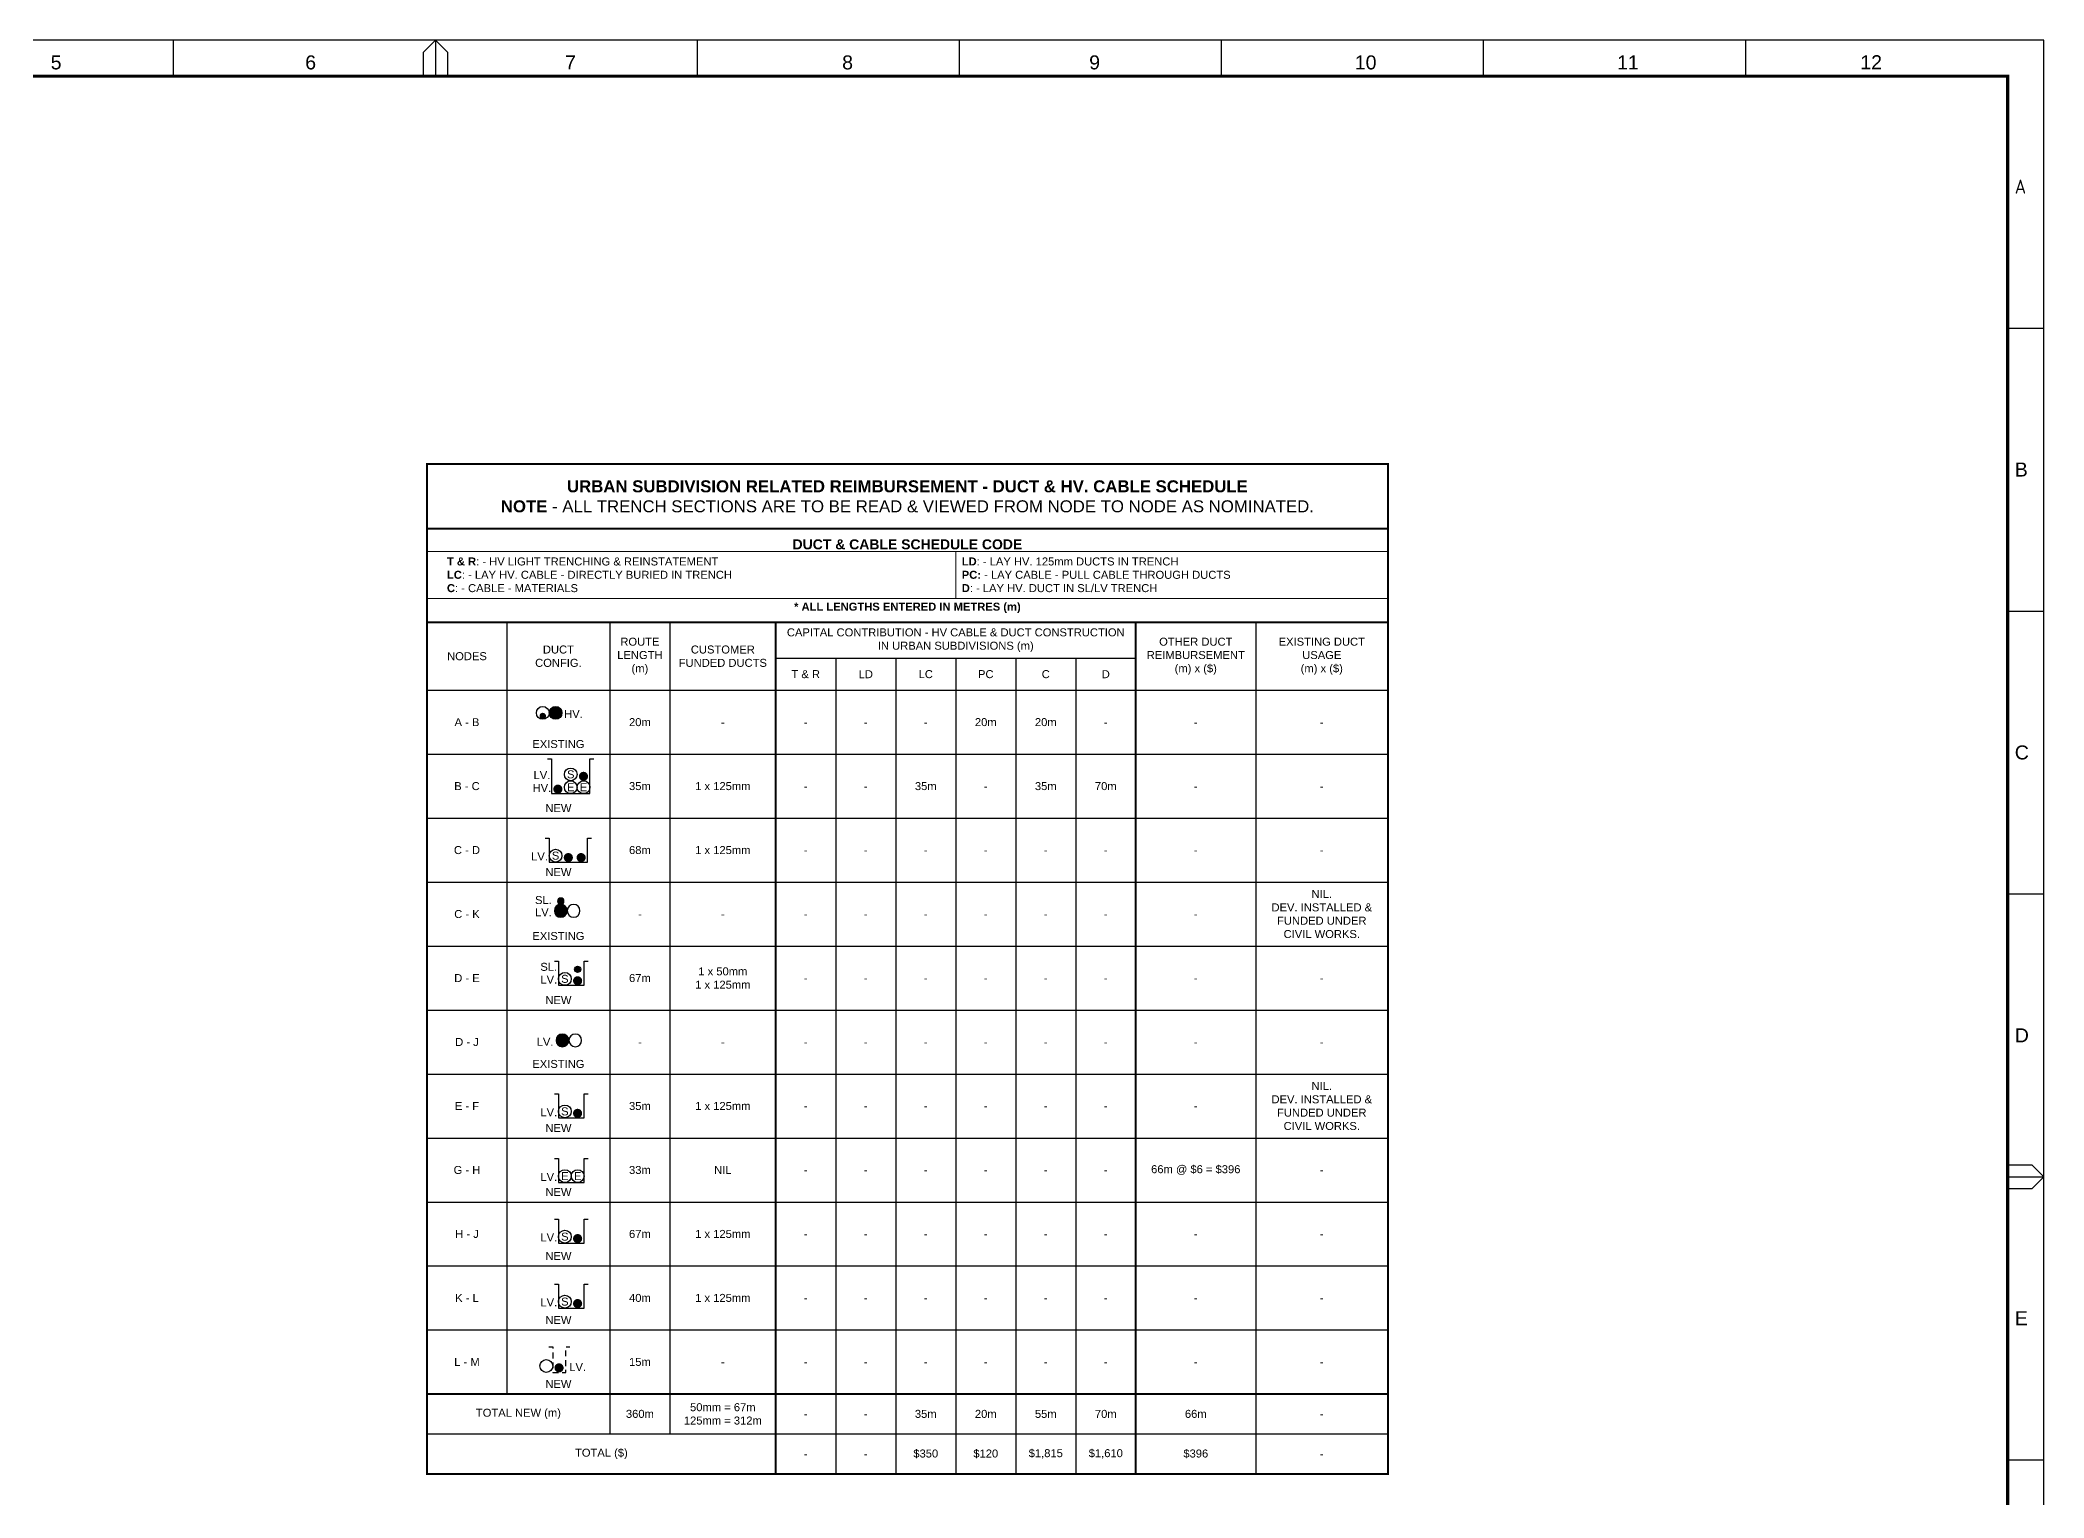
# Paper-space layout 'Retic (2)' of a CAD drawing. Header units: metres. Extents: x -30 to 775, y -5 to 571.
# Drawn here: x 274 to 775, y 206 to 571 of the extents above; entities that cross this region are included whole.
import ezdxf
from ezdxf.enums import TextEntityAlignment as Align

# ---------------------------------------------------------------- set-up
doc = ezdxf.new("R2010")
doc.units = ezdxf.units.M
doc.header["$LTSCALE"] = 0.7
doc.linetypes.add('Dash', pattern=[5, 3, -2])
doc.layers.get('0').update_dxf_attribs({"color": 6})
for name, color, linetype in [('_User Miscellaneous3', 11, 'Continuous'), ('Notes', 7, 'Continuous'), ('SupportsUG_SP_EXT', 7, 'Continuous')]:
    doc.layers.add(name, color=color, linetype=linetype)
doc.layers.add('_User Miscellaneous5', color=7, linetype='Continuous', lineweight=35)
doc.layers.get('SupportsUG_SP_EXT').off()
doc.styles.add('ARIAL', font='arial.ttf', dxfattribs={"height": 2})
doc.styles.add('iecISOCP', font='isocp.shx')
doc.styles.get("Standard").update_dxf_attribs({"font": 'arial.ttf'})

# ---------------------------------------------------------------- blocks, each defined once
blk = doc.blocks.new('A1_FRAME_TITLE')
at = {"layer": 'Notes', "linetype": 'Continuous'}
for p, q in [((316, 564.21), (316, 573.26)), ((378.5, 570.26), (381.5, 573.26)), ((381.5, 573.26), (381.5, 564.21)), ((381.5, 573.26), (384.5, 570.26)), ((447.01, 564.21), (447.01, 573.26)), ((512.52, 564.21), (512.52, 573.26)), ((578.03, 564.21), (578.03, 573.26)), ((643.54, 564.21), (643.54, 573.26)), ((709.05, 564.21), (709.05, 573.26)), ((378.5, 564.21), (378.5, 570.26)), ((384.5, 570.26), (384.5, 564.21)), ((774.56, 501.22), (783.6, 501.22)), ((774.56, 430.47), (783.6, 430.47)), ((774.56, 430.47), (783.6, 430.47)), ((774.56, 359.72), (783.6, 359.72)), ((774.56, 291.97), (780.6, 291.97)), ((780.6, 291.97), (783.6, 288.97)), ((774.56, 288.97), (783.6, 288.97)), ((780.6, 285.97), (774.56, 285.97)), ((783.6, 288.97), (780.6, 285.97)), ((774.56, 218.22), (783.6, 218.22))]:
    blk.add_line(p, q, dxfattribs=at)
at = {"layer": 'Notes', "color": 7, "linetype": 'Continuous'}
blk.add_lwpolyline([(-20.59, -3.07), (783.6, -3.07), (783.6, 573.26), (-20.59, 573.26)], close=True, dxfattribs=at)
at = {"layer": 'Notes', "color": 7, "linetype": 'Continuous', "const_width": 0.8}
blk.add_lwpolyline([(-11.55, 5.97), (774.56, 5.97), (774.56, 564.21), (-11.55, 564.21)], close=True, dxfattribs=at)
at = {"layer": 'Notes', "color": 7}
for s, style, p in [('5', 'ARIAL', (285.32, 565.92)), ('6', 'ARIAL', (348.95, 565.92)), ('7', 'ARIAL', (413.9, 565.92)), ('8', 'ARIAL', (483.18, 565.92)), ('9', 'ARIAL', (544.93, 565.92)), ('10', 'ARIAL', (611.32, 565.92)), ('11', 'ARIAL', (676.88, 565.92)), ('12', 'ARIAL', (737.69, 565.96)), ('A', 'iecISOCP', (776.31, 534.85)), ('B', 'ARIAL', (776.31, 464.1)), ('C', 'ARIAL', (776.31, 393.35)), ('D', 'ARIAL', (776.31, 322.6)), ('E', 'ARIAL', (776.31, 251.85))]:
    blk.add_text(s, height=3.5, dxfattribs=dict(at, style=style)).set_placement(p)
blk.add_attdef('EPD_REF_NO', text='', height=5, dxfattribs=at).set_placement((739.57, 52.77), align=Align.CENTER)
at = {"layer": 'Notes', "color": 3, "style": 'iecISOCP', "flags": 8}
blk.add_attdef('VERSION_NO', text='', height=2.5, rotation=90, dxfattribs=at).set_placement((252.27, 44.54), align=Align.MIDDLE_CENTER)
at = {"layer": 'Notes', "color": 7, "style": 'ARIAL'}
for tag, p in [('CAP_NO', (463.39, 43.46)), ('IE_NUM', (463.26, 37.81)), ('REF_No_1', (285.45, 32.31)), ('REF_1', (307.01, 32.31)), ('GEN_WO', (391.91, 31.76)), ('HV_SWITCH', (463.67, 32.16)), ('REF_No_2', (285.45, 26.31)), ('REF_2', (307.01, 26.31)), ('OH_WO', (391.91, 25.81)), ('UBD_REF', (463.26, 25.83)), ('REF_No_3', (285.45, 20.31)), ('REF_3', (307.01, 20.31)), ('UG_WO', (391.91, 20.05)), ('GIS_MAP_No', (463.26, 20.04)), ('REF_No_4', (285.45, 14.31)), ('REF_4', (307.01, 14.31)), ('SUB_WO', (391.91, 13.81)), ('HV_OP_DIAG', (463.53, 14.2)), ('LGA', (463.15, 7.78))]:
    blk.add_attdef(tag, p, '', height=2, dxfattribs=at)
at = {"layer": 'Notes', "color": 7, "style": 'ARIAL', "width": 1.1}
for tag, p in [('T1', (634.58, 39.47)), ('T2', (634.58, 34.35)), ('T3', (634.58, 28.92)), ('T4', (634.58, 23.66)), ('T5', (634.58, 18.23)), ('T6', (634.58, 12.97))]:
    blk.add_attdef(tag, text='', height=3.5, dxfattribs=at).set_placement(p, align=Align.CENTER)
at = {"layer": 'Notes', "color": 7, "style": 'ARIAL'}
for tag, height, p in [('scale', 2, (517.96, 33.27)), ('DRAWN', 2, (517.96, 24.93)), ('REV', 5, (770.26, 17.1)), ('CHD', 2, (517.96, 8.93)), ('DESIGN', 2, (555.82, 9.15))]:
    blk.add_attdef(tag, text='', height=height, dxfattribs=at).set_placement(p, align=Align.CENTER)
blk.add_attdef('NUM', text='', height=7, dxfattribs=at).set_placement((742.57, 20.12), align=Align.MIDDLE_CENTER)
for tag, p in [('NS', (742.33, 8.12)), ('SHTS', (754.14, 8.12))]:
    blk.add_attdef(tag, text='', height=2, dxfattribs=at).set_placement(p, align=Align.MIDDLE)
at = {"layer": 'Notes', "style": 'iecISOCP'}
blk.add_attdef('ExportID', (-11.53, 2.35), '', height=2.5, dxfattribs=at)
at = {"layer": 'Notes', "style": 'iecISOCP', "flags": 1}
for tag, p in [('ProjectType', (-6.43, -26.84)), ('ProjectNumber', (2.95, -26.86)), ('DrawingNumber', (14.91, -26.85)), ('ProjectDescription', (26.96, -26.87)), ('ExportDate', (39.68, -26.83)), ('ExportUserName', (48.55, -26.84)), ('DesignerCompanyName', (60.88, -26.84)), ('ExportAreaOfInterest', (76.49, -26.86)), ('GIS_SUCCESS', (91.39, -26.82)), ('CAD_SUCCESS', (101.18, -26.83)), ('DEPOTCODE', (111.5, -26.92)), ('ExportCategories', (119.48, -26.84)), ('Comments', (133.78, -26.93)), ('EPD_-_VERSION_1.5', (141.2, -26.93))]:
    blk.add_attdef(tag, p, '', height=1, dxfattribs=at)
blk = doc.blocks.new('*U5537')
at = {"ltscale": 0.75, "const_width": 0.569, "flags": 128}
blk.add_lwpolyline([(-0.29, 0.56, 1), (0.28, 0.56, 1)], format="xyb", close=True, dxfattribs=at)
blk = doc.blocks.new('*U5514')
blk.add_circle((0, 0.8), 0.8)
at = {"insert": (0, 0.8), "char_height": 1, "attachment_point": 5, "style": 'ARIAL'}
blk.add_mtext_dynamic_manual_height_columns('S', width=1.0176, gutter_width=10, heights=[0], dxfattribs=at)
blk = doc.blocks.new('*U5507')
blk.add_circle((0, 0.8), 0.8)
at = {"insert": (0, 0.8), "char_height": 1, "attachment_point": 5, "style": 'ARIAL'}
blk.add_mtext_dynamic_manual_height_columns('E', width=1.8498, gutter_width=10, heights=[0], dxfattribs=at)
blk = doc.blocks.new('*U5550')
at = {"const_width": 0.4, "flags": 128}
blk.add_lwpolyline([(-0.2, 0.41, 1), (0.2, 0.41, 1)], format="xyb", close=True, dxfattribs=at)
blk.add_circle((0, 0.8), 0.8)
blk = doc.blocks.new('CABLE_LARGE_NEW')
h = blk.add_hatch(color=256)
edge = h.paths.add_edge_path()
edge.add_arc((0, 0.8), 0.8, 0, 360)
blk.add_circle((0, 0.8), 0.8)
for tag, flags, p in [('COND_CODE', 9, (1.5, 0)), ('STATE', 9, (1.5, -0.4)), ('XSECT_SIZE', 9, (1.5, -0.6)), ('OWNED_BY', 9, (1.5, -1)), ('OPERATED_BY', 9, (1.5, -1.2)), ('Z', 1, (1.5, -1.6)), ('FB_REFERENCE', 9, (1.5, -0.2)), ('NOTES', 9, (1.5, -0.8)), ('MAINTAINED_BY', 9, (1.5, -1.4))]:
    blk.add_attdef(tag, text='', height=0.2, dxfattribs=dict(flags=flags)).set_placement(p, align=Align.MIDDLE_LEFT)
blk = doc.blocks.new('*U5549')
blk.add_circle((0, 0.8), 0.8)
blk.add_blockref('CABLE_LARGE_NEW', (0, 0))
blk = doc.blocks.new('DUCT_50_NEW')
blk.add_circle((0, 0.4), 0.4)
at = {"flags": 1}
blk.add_attdef('Z', (0, 0), '', height=0.2, dxfattribs=at)
at = {"flags": 9}
for tag, p in [('DUCT_CODE', (0, 0)), ('XSECT_TYPE', (0, -0.2)), ('STATE', (0, -0.6)), ('OWNED_BY', (0, -1.01)), ('OPERATED_BY', (0, -1.21)), ('FB_REFERENCE', (0, -0.4)), ('NOTES', (0, -0.8)), ('MAINTAINED_BY', (0, -1.42))]:
    blk.add_attdef(tag, text='', height=0.2, dxfattribs=at).set_placement(p, align=Align.MIDDLE_LEFT)
blk = doc.blocks.new('CABLE_SMALL_NEW')
h = blk.add_hatch(color=256)
edge = h.paths.add_edge_path()
edge.add_arc((0, 0.4), 0.4, 0, 360)
blk.add_circle((0, 0.4), 0.4)
for tag, flags, p in [('COND_CODE', 9, (1.5, 0)), ('STATE', 9, (1.5, -0.4)), ('XSECT_SIZE', 9, (1.5, -0.6)), ('OWNED_BY', 9, (1.5, -1)), ('OPERATED_BY', 9, (1.5, -1.2)), ('Z', 1, (1.5, -1.6)), ('FB_REFERENCE', 9, (1.5, -0.2)), ('NOTES', 9, (1.5, -0.8)), ('MAINTAINED_BY', 9, (1.5, -1.4))]:
    blk.add_attdef(tag, text='', height=0.2, dxfattribs=dict(flags=flags)).set_placement(p, align=Align.MIDDLE_LEFT)
blk = doc.blocks.new('*U5536')
for name in ['DUCT_50_NEW', 'CABLE_SMALL_NEW']:
    blk.add_blockref(name, (0, 0))
blk = doc.blocks.new('*U5511')
blk.add_circle((0, 0.8), 0.8)
blk = doc.blocks.new('*T5557')
at = {"layer": '_User Miscellaneous5', "color": 0, "linetype": 'ByBlock', "lineweight": -2, "transparency": 16777216}
for p, q in [((0, 0), (240.19, 0)), ((0, 0), (0, -16.21)), ((240.19, 0), (240.19, -16.21)), ((0, -39.58), (0, -252.57)), ((20, -39.58), (20, -232.57)), ((45.73, -39.58), (45.73, -242.57)), ((60.73, -39.58), (60.73, -242.57)), ((87.19, -39.58), (87.19, -252.57)), ((177.19, -39.58), (177.19, -252.57)), ((207.19, -39.58), (207.19, -252.57)), ((240.19, -39.58), (240.19, -252.57)), ((87.19, -48.57), (177.19, -48.57)), ((102.19, -48.57), (102.19, -252.57)), ((117.19, -48.57), (117.19, -252.57)), ((132.19, -48.57), (132.19, -252.57)), ((147.19, -48.57), (147.19, -252.57)), ((162.19, -48.57), (162.19, -252.57)), ((0, -56.57), (240.19, -56.57)), ((0, -72.57), (240.19, -72.57)), ((0, -88.57), (240.19, -88.57)), ((0, -104.57), (240.19, -104.57)), ((0, -120.57), (240.19, -120.57)), ((0, -136.57), (240.19, -136.57)), ((0, -152.57), (240.19, -152.57)), ((0, -168.57), (240.19, -168.57)), ((0, -184.57), (240.19, -184.57)), ((0, -200.57), (240.19, -200.57)), ((0, -216.57), (240.19, -216.57)), ((0, -232.57), (240.19, -232.57)), ((0, -242.57), (240.19, -242.57)), ((0, -252.57), (240.19, -252.57))]:
    blk.add_line(p, q, dxfattribs=at)
at = {"layer": 'Defpoints', "color": 8, "linetype": 'ByBlock', "lineweight": 0, "transparency": 16777216}
for p, q in [((0, -16.21), (240.19, -16.21)), ((0, -16.21), (0, -39.58)), ((240.19, -16.21), (240.19, -39.58)), ((0, -21.88), (240.19, -21.88)), ((132.19, -21.88), (132.19, -33.68)), ((0, -33.68), (240.19, -33.68)), ((0, -39.58), (240.19, -39.58))]:
    blk.add_line(p, q, dxfattribs=at)
at = {"layer": '_User Miscellaneous5', "color": 7, "transparency": 16777216}
for s, insert, char_height, width, attachment_point in [('{\\fArial|b1|i0|c0|p34;URBAN SUBDIVISION RELATED REIMBURSEMENT - DUCT & HV. CABLE SCHEDULE \\PNOTE} - ALL TRENCH SECTIONS ARE TO BE READ & VIEWED FROM NODE TO NODE AS NOMINATED.', (120.1, -8.11), 3, 237.1926, 5), ('{\\fArial|b1|i0|c0|p34;DUCT & CABLE SCHEDULE CODE}', (120.1, -21.38), 2.5, 239.1926, 8), ('{\\fArial|b1|i0|c0|p34;T & R}: - HV LIGHT TRENCHING & REINSTATEMENT                   \\P{\\fArial|b1|i0|c0|p34;LC}: - LAY HV. CABLE - DIRECTLY BURIED IN TRENCH\\P{\\fArial|b1|i0|c0|p34;C}: - CABLE - MATERIALS ', (5, -23.38), 2, 122.1926, 1), ('{\\fArial|b1|i0|c0|p34;LD}: - LAY HV. 125mm DUCTS IN TRENCH  \\P{\\fArial|b1|i0|c0|p34;PC:} - LAY CABLE - PULL CABLE THROUGH DUCTS\\P{\\fArial|b1|i0|c0|p34;D}: - LAY HV. DUCT IN SL/LV TRENCH', (133.69, -23.38), 2, 105, 1), ('{\\fArial|b1|i0|c0|p34;* ALL LENGTHS ENTERED IN METRES (m)}', (120.1, -34.68), 2, 238.1926, 2), ('ROUTE\\PLENGTH\\P(m)', (53.23, -48.08), 2, 12, 5), ('CAPITAL CONTRIBUTION - HV CABLE & DUCT CONSTRUCTION IN URBAN SUBDIVISIONS (m)', (132.19, -44.08), 2, 87, 5), ('OTHER DUCT REIMBURSEMENT\\P(m) x ($)', (192.19, -48.08), 2, 27, 5), ('EXISTING DUCT USAGE\\P(m) x ($)', (223.69, -48.08), 2, 30, 5), ('NODES', (10, -48.08), 2, 17, 5), ('DUCT\\PCONFIG.', (32.86, -48.08), 2, 22.7288, 5), ('CUSTOMER FUNDED DUCTS', (73.96, -48.08), 2, 23.4638, 5), ('T & R', (94.69, -52.57), 2, 12, 5), ('LD', (109.69, -52.57), 2, 12, 5), ('LC', (124.69, -52.57), 2, 12, 5), ('PC', (139.69, -52.57), 2, 12, 5), ('C', (154.69, -52.57), 2, 12, 5), ('D', (169.69, -52.57), 2, 12, 5), ('A - B', (10, -64.57), 2, 14, 5), ('20m', (53.23, -64.57), 2, 12, 5), ('-', (73.96, -64.57), 2, 23.4638, 5), ('-', (94.69, -64.57), 2, 12, 5), ('-', (109.69, -64.57), 2, 12, 5), ('-', (124.69, -64.57), 2, 12, 5), ('20m', (139.69, -64.57), 2, 12, 5), ('20m', (154.69, -64.57), 2, 12, 5), ('-', (169.69, -64.57), 2, 12, 5), ('-', (192.19, -64.57), 2, 27, 5), ('-', (223.69, -64.57), 2, 30, 5), ('EXISTING', (32.86, -71.07), 2, 22.7288, 8), ('B - C', (10, -80.57), 2, 14, 5), ('35m', (53.23, -80.57), 2, 12, 5), ('1 x 125mm', (73.96, -80.57), 2, 23.4638, 5), ('35m', (124.69, -80.57), 2, 12, 5), ('35m', (154.69, -80.57), 2, 12, 5), ('70m', (169.69, -80.57), 2, 12, 5), ('NEW', (32.86, -87.07), 2, 22.7288, 8), ('-', (94.69, -80.57), 2, 12, 5), ('-', (109.69, -80.57), 2, 12, 5), ('-', (139.69, -80.57), 2, 12, 5), ('-', (192.19, -80.57), 2, 27, 5), ('-', (223.69, -80.57), 2, 30, 5), ('C - D', (10, -96.57), 2, 14, 5), ('68m', (53.23, -96.57), 2, 9, 5), ('1 x 125mm', (73.96, -96.57), 2, 23.4638, 5), ('-', (94.69, -96.57), 2, 12, 5), ('-', (109.69, -96.57), 2, 12, 5), ('-', (124.69, -96.57), 2, 12, 5), ('-', (139.69, -96.57), 2, 12, 5), ('-', (154.69, -96.57), 2, 12, 5), ('-', (169.69, -96.57), 2, 12, 5), ('-', (192.19, -96.57), 2, 27, 5), ('-', (223.69, -96.57), 2, 30, 5), ('NEW', (32.86, -103.07), 2, 22.7288, 8), ('NIL.\\PDEV. INSTALLED &\\PFUNDED UNDER\\PCIVIL WORKS.', (223.69, -112.57), 2, 27, 5), ('C - K', (10, -112.57), 2, 14, 5), ('-', (53.23, -112.57), 2, 12, 5), ('-', (73.96, -112.57), 2, 23.4638, 5), ('-', (94.69, -112.57), 2, 12, 5), ('-', (109.69, -112.57), 2, 12, 5), ('-', (124.69, -112.57), 2, 12, 5), ('-', (139.69, -112.57), 2, 12, 5), ('-', (154.69, -112.57), 2, 12, 5), ('-', (169.69, -112.57), 2, 12, 5), ('-', (192.19, -112.57), 2, 27, 5), ('EXISTING', (32.86, -119.07), 2, 22.7288, 8), ('D - E', (10, -128.57), 2, 14, 5), ('67m', (53.23, -128.57), 2, 9, 5), ('1 x 50mm\\P1 x 125mm', (73.96, -128.57), 2, 23.4638, 5), ('-', (94.69, -128.57), 2, 12, 5), ('-', (109.69, -128.57), 2, 12, 5), ('-', (124.69, -128.57), 2, 12, 5), ('-', (139.69, -128.57), 2, 12, 5), ('-', (154.69, -128.57), 2, 12, 5), ('-', (169.69, -128.57), 2, 12, 5), ('-', (192.19, -128.57), 2, 27, 5), ('-', (223.69, -128.57), 2, 30, 5), ('NEW', (32.86, -135.07), 2, 22.7288, 8), ('D - J', (10, -144.57), 2, 14, 5), ('-', (53.23, -144.57), 2, 12, 5), ('-', (73.96, -144.57), 2, 23.4638, 5), ('-', (94.69, -144.57), 2, 12, 5), ('-', (109.69, -144.57), 2, 12, 5), ('-', (124.69, -144.57), 2, 12, 5), ('-', (139.69, -144.57), 2, 12, 5), ('-', (154.69, -144.57), 2, 12, 5), ('-', (169.69, -144.57), 2, 12, 5), ('-', (192.19, -144.57), 2, 27, 5), ('-', (223.69, -144.57), 2, 30, 5), ('EXISTING', (32.86, -151.07), 2, 22.7288, 8), ('NIL.\\PDEV. INSTALLED &\\PFUNDED UNDER\\PCIVIL WORKS.', (223.69, -160.57), 2, 27, 5), ('E - F', (10, -160.57), 2, 14, 5), ('35m', (53.23, -160.57), 2, 9, 5), ('1 x 125mm', (73.96, -160.57), 2, 23.4638, 5), ('NEW', (32.86, -167.07), 2, 22.7288, 8), ('-', (94.69, -160.57), 2, 12, 5), ('-', (109.69, -160.57), 2, 12, 5), ('-', (124.69, -160.57), 2, 12, 5), ('-', (139.69, -160.57), 2, 12, 5), ('-', (154.69, -160.57), 2, 12, 5), ('-', (169.69, -160.57), 2, 12, 5), ('-', (192.19, -160.57), 2, 27, 5), ('66m @ $6 = $396', (192.19, -176.57), 2, 27, 5), ('G - H', (10, -176.57), 2, 14, 5), ('33m', (53.23, -176.57), 2, 9, 5), ('NIL', (73.96, -176.57), 2, 23.4638, 5), ('-', (94.69, -176.57), 2, 12, 5), ('-', (109.69, -176.57), 2, 12, 5), ('-', (124.69, -176.57), 2, 12, 5), ('-', (139.69, -176.57), 2, 12, 5), ('-', (154.69, -176.57), 2, 12, 5), ('-', (169.69, -176.57), 2, 12, 5), ('-', (223.69, -176.57), 2, 30, 5), ('NEW', (32.86, -183.07), 2, 22.7288, 8), ('H - J', (10, -192.57), 2, 14, 5), ('67m', (53.23, -192.57), 2, 9, 5), ('1 x 125mm', (73.96, -192.57), 2, 23.4638, 5), ('-', (94.69, -192.57), 2, 12, 5), ('-', (109.69, -192.57), 2, 12, 5), ('-', (124.69, -192.57), 2, 12, 5), ('-', (139.69, -192.57), 2, 12, 5), ('-', (154.69, -192.57), 2, 12, 5), ('-', (169.69, -192.57), 2, 12, 5), ('-', (192.19, -192.57), 2, 27, 5), ('-', (223.69, -192.57), 2, 30, 5), ('NEW', (32.86, -199.07), 2, 22.7288, 8), ('K - L', (10, -208.57), 2, 14, 5), ('40m', (53.23, -208.57), 2, 9, 5), ('1 x 125mm', (73.96, -208.57), 2, 23.4638, 5), ('-', (94.69, -208.57), 2, 12, 5), ('-', (109.69, -208.57), 2, 12, 5), ('-', (124.69, -208.57), 2, 12, 5), ('-', (139.69, -208.57), 2, 12, 5), ('-', (154.69, -208.57), 2, 12, 5), ('-', (169.69, -208.57), 2, 12, 5), ('-', (192.19, -208.57), 2, 27, 5), ('-', (223.69, -208.57), 2, 30, 5), ('NEW', (32.86, -215.07), 2, 22.7288, 8), ('L - M', (10, -224.57), 2, 14, 5), ('15m', (53.23, -224.57), 2, 9, 5), ('-', (73.96, -224.57), 2, 23.4638, 5), ('-', (94.69, -224.57), 2, 12, 5), ('-', (109.69, -224.57), 2, 12, 5), ('-', (124.69, -224.57), 2, 12, 5), ('-', (139.69, -224.57), 2, 12, 5), ('-', (154.69, -224.57), 2, 12, 5), ('-', (169.69, -224.57), 2, 12, 5), ('-', (192.19, -224.57), 2, 27, 5), ('-', (223.69, -224.57), 2, 30, 5), ('NEW', (32.86, -231.07), 2, 22.7288, 8), ('50mm = 67{\\C1;m}\\P125mm = {\\C1;312m}', (73.96, -237.57), 2, 23.4638, 5), ('TOTAL NEW (m)', (22.86, -237.57), 2, 42.7288, 5), ('360m', (53.23, -237.57), 2, 12, 5), ('-', (94.69, -237.57), 2, 12, 5), ('-', (109.69, -237.57), 2, 12, 5), ('35m', (124.69, -237.57), 2, 12, 5), ('20m', (139.69, -237.57), 2, 12, 5), ('55m', (154.69, -237.57), 2, 12, 5), ('70m', (169.69, -237.57), 2, 12, 5), ('66m', (192.19, -237.57), 2, 27, 5), ('-', (223.69, -237.57), 2, 30, 5), ('TOTAL ($)', (43.6, -247.57), 2, 84.1926, 5), ('-', (94.69, -247.57), 2, 12, 5), ('-', (109.69, -247.57), 2, 12, 5), ('$350', (124.69, -247.57), 2, 12, 5), ('$120', (139.69, -247.57), 2, 12, 5), ('$1,815', (154.69, -247.57), 2, 12, 5), ('$1,610', (169.69, -247.57), 2, 12, 5), ('$396', (192.19, -247.57), 2, 27, 5), ('-', (223.69, -247.57), 2, 30, 5)]:
    blk.add_mtext(s, dxfattribs=dict(at, insert=insert, char_height=char_height, width=width, attachment_point=attachment_point))

psp = doc.layouts.new('Retic (2)')

# ---------------------------------------------------------------- linework, layer by layer
at = {"layer": '_User Miscellaneous3', "flags": 128}
for points in [[(400.44, 391.11), (401.44, 391.11), (401.44, 382.41), (411.05, 382.41), (411.05, 391.11), (412.05, 391.11)], [(399.84, 371.28), (400.84, 371.28), (400.84, 365.29), (410.46, 365.29), (410.46, 371.28), (411.46, 371.28)], [(402.16, 340.48), (403.16, 340.48), (403.16, 334.48), (409.58, 334.48), (409.58, 340.48), (410.58, 340.48)], [(402.16, 307.32), (403.16, 307.32), (403.16, 301.33), (409.58, 301.33), (409.58, 307.32), (410.58, 307.32)], [(402.16, 291.14), (403.16, 291.14), (403.16, 285.15), (409.58, 285.15), (409.58, 291.14), (410.58, 291.14)], [(402.16, 276), (403.16, 276), (403.16, 270.01), (409.58, 270.01), (409.58, 276), (410.58, 276)], [(402.16, 259.75), (403.16, 259.75), (403.16, 253.76), (409.58, 253.76), (409.58, 259.75), (410.58, 259.75)]]:
    psp.add_lwpolyline(points, dxfattribs=at)
at = {"layer": '_User Miscellaneous3', "linetype": 'Dash', "ltscale": 0.7, "flags": 128}
psp.add_lwpolyline([(400.74, 244.08), (401.74, 244.08), (401.74, 237.68), (405.01, 237.68), (405.01, 244.08), (406.01, 244.08)], dxfattribs=at)
at = {"layer": '_User Miscellaneous5', "const_width": 0.5}
psp.add_lwpolyline([(370.31, 464.85), (610.51, 464.85), (610.51, 212.28), (370.31, 212.28)], close=True, dxfattribs=at)
for points in [[(370.31, 448.64), (610.51, 448.64)], [(370.31, 425.27), (610.51, 425.27)], [(457.51, 425.27), (457.51, 212.28)], [(547.51, 425.4), (547.51, 212.28)], [(370.31, 232.28), (610.51, 232.28)]]:
    psp.add_lwpolyline(points, dxfattribs=at)

# ---------------------------------------------------------------- block references
psp.add_blockref('*T5557', (370.31, 464.85))
at = {"layer": '_User Miscellaneous3', "yscale": 2, "zscale": 2}
for name, p, xscale in [('*U5550', (399.26, 401), 2), ('*U5549', (402.46, 401), 2), ('*U5514', (406.25, 385.61), 2), ('*U5537', (409.45, 385.61), 2), ('*U5537', (403.05, 382.41), 2), ('*U5507', (406.25, 382.41), 2), ('*U5507', (409.45, 382.41), 2), ('*U5514', (402.46, 365.29), 2), ('*U5537', (405.66, 365.29), 2), ('*U5537', (408.86, 365.29), 2), ('*U5536', (403.76, 354.7), -2), ('*U5549', (403.76, 351.5), -2), ('*U5511', (406.96, 351.5), -2), ('*U5514', (404.78, 334.48), 2), ('*U5537', (407.98, 334.48), 2), ('*U5536', (407.98, 337.68), 2), ('*U5549', (404.18, 319.09), -2), ('*U5511', (407.38, 319.09), -2), ('*U5514', (404.78, 301.33), 2), ('*U5537', (407.98, 301.33), 2), ('*U5507', (404.78, 285.15), 2), ('*U5507', (407.98, 285.15), 2), ('*U5514', (404.78, 270.01), 2), ('*U5537', (407.98, 270.01), 2), ('*U5514', (404.78, 253.76), 2), ('*U5537', (407.98, 253.76), 2), ('*U5511', (400.14, 237.68), 2), ('*U5537', (403.34, 237.68), 2)]:
    psp.add_blockref(name, p, dxfattribs=dict(at, xscale=xscale))
at = {"layer": 'SupportsUG_SP_EXT'}
psp.add_blockref('A1_FRAME_TITLE', (-9.08, -2.39), dxfattribs=at)

# ---------------------------------------------------------------- texts
at = {"layer": '_User Miscellaneous3', "color": 7, "char_height": 2, "attachment_point": 5, "style": 'ARIAL'}
for s, insert in [('HV.', (406.94, 402.34)), ('LV.', (399.05, 387.03)), ('HV.', (399.05, 383.83)), ('LV.', (398.45, 366.7)), ('SL.', (399.42, 355.78)), ('LV.', (399.42, 352.75)), ('SL.', (400.75, 339.08)), ('LV.', (400.77, 335.9)), ('LV.', (399.84, 320.34)), ('LV.', (400.77, 302.74)), ('LV.', (400.77, 286.56)), ('LV.', (400.77, 271.42)), ('LV.', (400.77, 255.17)), ('LV.', (407.98, 239))]:
    psp.add_mtext_dynamic_manual_height_columns(s, width=3.9709, gutter_width=10, heights=[0], dxfattribs=dict(at, insert=insert))

doc.saveas('drawing.dxf')
